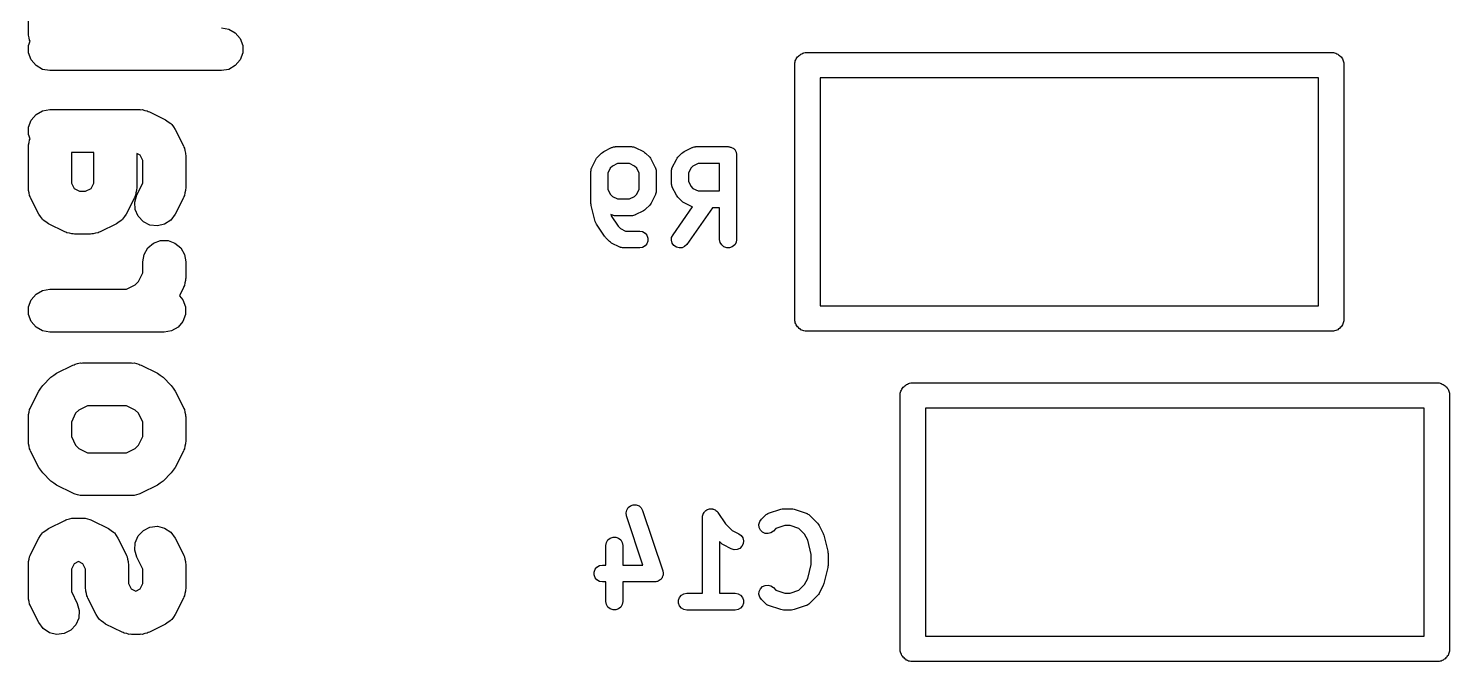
# Model space of a CAD drawing. Extents: x 85.7 to 123.3, y -104.5 to -55.
# Drawn here: x 106.48 to 114.89, y -93.06 to -89.31 of the extents above; entities that cross this region are included whole.
import ezdxf

# ---------------------------------------------------------------- set-up
doc = ezdxf.new("R2010")
doc.units = 0
doc.header["$MEASUREMENT"] = 0
doc.layers.add('BLACK', color=7, linetype='CONTINUOUS')

msp = doc.modelspace()

# ---------------------------------------------------------------- linework, layer by layer
at = {"layer": 'BLACK', "linetype": 'CONTINUOUS'}
for p, q in [((106.485, -89.3403), (106.485, -89.1467)), ((106.486, -89.3475), (106.485, -89.3403)), ((106.485, -89.3548), (106.486, -89.3475)), ((106.49, -89.369), (106.485, -89.3548)), ((106.492, -89.3837), (106.49, -89.369)), ((106.496, -89.3897), (106.492, -89.3837)), ((107.628, -89.31), (107.671, -89.3177)), ((107.671, -89.3177), (107.709, -89.3397)), ((107.709, -89.3397), (107.738, -89.3735)), ((107.738, -89.3735), (107.753, -89.415)), ((106.486, -89.415), (106.496, -89.3897)), ((106.486, -89.4591), (106.486, -89.415)), ((106.502, -89.5005), (106.486, -89.4591)), ((107.753, -89.4591), (107.738, -89.5005)), ((107.753, -89.415), (107.753, -89.4591)), ((111.045, -89.4734), (111.051, -89.4701)), ((111.051, -89.4701), (111.056, -89.4658)), ((111.056, -89.4658), (111.062, -89.4635)), ((111.062, -89.4635), (111.068, -89.4602)), ((111.068, -89.4602), (111.074, -89.459)), ((111.074, -89.459), (111.081, -89.4568)), ((111.081, -89.4568), (111.087, -89.4568)), ((111.087, -89.4568), (111.087, -89.4568)), ((111.087, -89.4568), (114.2, -89.4568)), ((114.2, -89.4568), (114.207, -89.4568)), ((114.2, -89.4568), (114.2, -89.4568)), ((114.207, -89.4568), (114.213, -89.459)), ((114.213, -89.459), (114.22, -89.4602)), ((114.22, -89.4602), (114.226, -89.4635)), ((114.226, -89.4635), (114.232, -89.4658)), ((114.232, -89.4658), (114.237, -89.4701)), ((114.237, -89.4701), (114.243, -89.4734)), ((106.53, -89.5343), (106.502, -89.5005)), ((106.568, -89.5564), (106.53, -89.5343)), ((107.709, -89.5343), (107.671, -89.5564)), ((107.738, -89.5005), (107.709, -89.5343)), ((111.019, -89.5185), (111.021, -89.5123)), ((111.019, -89.5252), (111.019, -89.5185)), ((111.019, -91.0383), (111.019, -89.5252)), ((111.021, -89.5123), (111.022, -89.5057)), ((111.022, -89.5057), (111.026, -89.4999)), ((111.026, -89.4999), (111.028, -89.4937)), ((111.028, -89.4937), (111.032, -89.4886)), ((111.032, -89.4886), (111.036, -89.4828)), ((111.036, -89.4828), (111.041, -89.4785)), ((111.041, -89.4785), (111.045, -89.4734)), ((114.243, -89.4734), (114.247, -89.4785)), ((114.247, -89.4785), (114.252, -89.4828)), ((114.252, -89.4828), (114.256, -89.4886)), ((114.256, -89.4886), (114.26, -89.4937)), ((114.26, -89.4937), (114.262, -89.4999)), ((114.262, -89.4999), (114.265, -89.5057)), ((114.265, -89.5057), (114.267, -89.5123)), ((114.267, -89.5123), (114.269, -89.5185)), ((114.269, -89.5185), (114.269, -89.5252)), ((114.269, -89.5252), (114.269, -89.5252)), ((114.269, -89.5252), (114.269, -91.0383)), ((106.612, -89.564), (106.568, -89.5564)), ((107.628, -89.564), (106.612, -89.564)), ((107.671, -89.5564), (107.628, -89.564)), ((111.169, -89.6068), (111.169, -90.9568)), ((114.119, -89.6068), (111.169, -89.6068)), ((114.119, -90.9568), (114.119, -89.6068)), ((106.53, -89.8235), (106.568, -89.8015)), ((106.568, -89.8015), (106.612, -89.7938)), ((106.612, -89.7938), (107.144, -89.7938)), ((107.144, -89.7938), (107.151, -89.7951)), ((107.151, -89.7951), (107.158, -89.7947)), ((107.158, -89.7947), (107.173, -89.7989)), ((107.173, -89.7989), (107.187, -89.8015)), ((107.187, -89.8015), (107.194, -89.8052)), ((107.194, -89.8052), (107.201, -89.8072)), ((107.201, -89.8072), (107.297, -89.8556)), ((106.486, -89.8988), (106.502, -89.8573)), ((106.502, -89.8573), (106.53, -89.8235)), ((107.297, -89.8556), (107.312, -89.8667)), ((107.312, -89.8667), (107.328, -89.877)), ((107.328, -89.877), (107.33, -89.8798)), ((107.33, -89.8798), (107.333, -89.8819)), ((107.333, -89.8819), (107.343, -89.8974)), ((106.486, -89.9429), (106.486, -89.8988)), ((106.496, -89.9682), (106.486, -89.9429)), ((106.49, -89.9888), (106.492, -89.9742)), ((106.492, -89.9742), (106.496, -89.9682)), ((107.343, -89.8974), (107.354, -89.9124)), ((107.354, -89.9124), (107.402, -90.0092)), ((106.485, -90.0031), (106.49, -89.9888)), ((106.486, -90.0104), (106.485, -90.0031)), ((106.485, -90.0176), (106.486, -90.0104)), ((106.485, -90.2595), (106.485, -90.0176)), ((106.739, -90.0478), (106.739, -90.2295)), ((106.872, -90.0478), (106.739, -90.0478)), ((106.872, -90.2295), (106.872, -90.0478)), ((107.146, -90.0639), (107.126, -90.0538)), ((107.126, -90.0538), (107.126, -90.2595)), ((107.402, -90.0092), (107.405, -90.0162)), ((107.405, -90.0162), (107.408, -90.0225)), ((107.408, -90.0225), (107.411, -90.0372)), ((107.411, -90.0372), (107.415, -90.0515)), ((107.415, -90.0515), (107.415, -90.0588)), ((107.415, -90.0588), (107.416, -90.066)), ((109.852, -90.0761), (109.876, -90.0523)), ((109.876, -90.0523), (109.882, -90.0477)), ((109.882, -90.0477), (109.889, -90.0429)), ((109.889, -90.0429), (109.936, -90.0191)), ((109.936, -90.0191), (109.939, -90.0183)), ((109.939, -90.0183), (109.942, -90.0168)), ((109.942, -90.0168), (109.947, -90.0158)), ((109.947, -90.0158), (109.953, -90.0142)), ((109.953, -90.0142), (109.956, -90.0143)), ((109.956, -90.0143), (109.959, -90.0138)), ((109.959, -90.0138), (110.054, -90.0138)), ((110.054, -90.0138), (110.057, -90.0143)), ((110.057, -90.0143), (110.06, -90.0142)), ((110.06, -90.0142), (110.065, -90.0158)), ((110.065, -90.0158), (110.071, -90.0168)), ((110.071, -90.0168), (110.074, -90.0183)), ((110.074, -90.0183), (110.076, -90.0191)), ((110.076, -90.0191), (110.124, -90.0429)), ((110.124, -90.0429), (110.13, -90.0477)), ((110.13, -90.0477), (110.137, -90.0523)), ((110.137, -90.0523), (110.161, -90.0761)), ((110.328, -90.0761), (110.352, -90.0523)), ((110.352, -90.0523), (110.358, -90.0477)), ((110.358, -90.0477), (110.365, -90.0429)), ((110.365, -90.0429), (110.413, -90.0191)), ((110.413, -90.0191), (110.415, -90.0183)), ((110.415, -90.0183), (110.418, -90.0168)), ((110.418, -90.0168), (110.424, -90.0158)), ((110.424, -90.0158), (110.429, -90.0142)), ((110.429, -90.0142), (110.432, -90.0143)), ((110.432, -90.0143), (110.435, -90.0138)), ((110.435, -90.0138), (110.625, -90.0138)), ((110.625, -90.0138), (110.63, -90.0146)), ((110.63, -90.0146), (110.634, -90.0146)), ((110.634, -90.0146), (110.638, -90.0161)), ((110.638, -90.0161), (110.642, -90.0168)), ((110.642, -90.0168), (110.646, -90.019)), ((110.646, -90.019), (110.65, -90.0205)), ((110.65, -90.0205), (110.654, -90.0233)), ((110.654, -90.0233), (110.658, -90.0255)), ((110.658, -90.0255), (110.66, -90.0289)), ((110.66, -90.0289), (110.664, -90.0317)), ((110.664, -90.0317), (110.666, -90.0355)), ((110.666, -90.0355), (110.669, -90.0388)), ((110.669, -90.0388), (110.67, -90.0429)), ((110.67, -90.0429), (110.672, -90.0467)), ((110.672, -90.0467), (110.673, -90.051)), ((110.673, -90.051), (110.675, -90.0551)), ((110.675, -90.0551), (110.675, -90.0595)), ((110.675, -90.0595), (110.675, -90.0638)), ((107.162, -90.096), (107.146, -90.0639)), ((107.162, -90.2295), (107.162, -90.096)), ((107.416, -90.066), (107.416, -90.2595)), ((109.815, -90.1477), (109.816, -90.142)), ((109.816, -90.142), (109.818, -90.1395)), ((109.818, -90.1395), (109.819, -90.1367)), ((109.819, -90.1367), (109.843, -90.0891)), ((109.843, -90.0891), (109.847, -90.0826)), ((109.847, -90.0826), (109.852, -90.0761)), ((109.928, -90.1411), (109.913, -90.1709)), ((109.941, -90.1287), (109.928, -90.1411)), ((109.971, -90.1138), (109.941, -90.1287)), ((110.042, -90.1138), (109.971, -90.1138)), ((110.072, -90.1287), (110.042, -90.1138)), ((110.084, -90.1411), (110.072, -90.1287)), ((110.099, -90.1709), (110.084, -90.1411)), ((110.161, -90.0761), (110.165, -90.0826)), ((110.165, -90.0826), (110.17, -90.0891)), ((110.17, -90.0891), (110.194, -90.1367)), ((110.194, -90.1367), (110.195, -90.1395)), ((110.195, -90.1395), (110.196, -90.142)), ((110.196, -90.142), (110.197, -90.1477)), ((110.292, -90.1477), (110.293, -90.142)), ((110.293, -90.142), (110.294, -90.1395)), ((110.294, -90.1395), (110.295, -90.1367)), ((110.295, -90.1367), (110.319, -90.0891)), ((110.319, -90.0891), (110.324, -90.0827)), ((110.324, -90.0827), (110.328, -90.0761)), ((110.405, -90.1411), (110.39, -90.1709)), ((110.417, -90.1287), (110.405, -90.1411)), ((110.447, -90.1138), (110.417, -90.1287)), ((110.575, -90.1138), (110.447, -90.1138)), ((110.575, -90.2757), (110.575, -90.1138)), ((110.675, -90.0638), (110.675, -90.5638)), ((109.813, -90.1591), (109.814, -90.1562)), ((109.813, -90.3495), (109.813, -90.1591)), ((109.814, -90.1534), (109.815, -90.1477)), ((109.814, -90.1562), (109.814, -90.1534)), ((109.913, -90.1709), (109.913, -90.2663)), ((110.099, -90.2663), (110.099, -90.1709)), ((110.197, -90.1477), (110.199, -90.1534)), ((110.199, -90.1534), (110.199, -90.1562)), ((110.199, -90.1562), (110.199, -90.1591)), ((110.199, -90.1591), (110.199, -90.2781)), ((110.29, -90.1534), (110.292, -90.1477)), ((110.29, -90.1562), (110.29, -90.1534)), ((110.29, -90.1591), (110.29, -90.1562)), ((110.29, -90.2305), (110.29, -90.1591)), ((110.39, -90.1709), (110.39, -90.2187)), ((110.39, -90.2187), (110.405, -90.2485)), ((106.486, -90.2667), (106.485, -90.2595)), ((106.485, -90.274), (106.486, -90.2667)), ((106.49, -90.2883), (106.485, -90.274)), ((106.492, -90.3029), (106.49, -90.2883)), ((106.496, -90.3093), (106.492, -90.3029)), ((106.498, -90.3163), (106.496, -90.3093)), ((106.739, -90.2295), (106.755, -90.2616)), ((106.755, -90.2616), (106.787, -90.2776)), ((106.787, -90.2776), (106.823, -90.2776)), ((106.823, -90.2776), (106.856, -90.2616)), ((106.856, -90.2616), (106.872, -90.2295)), ((107.114, -90.3093), (107.112, -90.3163)), ((107.114, -90.3417), (107.127, -90.2995)), ((107.118, -90.3029), (107.114, -90.3093)), ((107.121, -90.2883), (107.118, -90.3029)), ((107.125, -90.274), (107.121, -90.2883)), ((107.126, -90.2595), (107.124, -90.2667)), ((107.124, -90.2667), (107.125, -90.274)), ((107.127, -90.2995), (107.162, -90.2295)), ((107.405, -90.3093), (107.402, -90.3163)), ((107.408, -90.3029), (107.405, -90.3093)), ((107.411, -90.2883), (107.408, -90.3029)), ((107.415, -90.274), (107.411, -90.2883)), ((107.416, -90.2595), (107.415, -90.2667)), ((107.415, -90.2667), (107.415, -90.274)), ((109.913, -90.2663), (109.928, -90.2961)), ((109.928, -90.2961), (109.941, -90.3085)), ((109.941, -90.3085), (109.971, -90.3234)), ((110.042, -90.3234), (110.072, -90.3085)), ((110.072, -90.3085), (110.084, -90.2961)), ((110.084, -90.2961), (110.099, -90.2663)), ((110.194, -90.3005), (110.17, -90.3481)), ((110.195, -90.2977), (110.194, -90.3005)), ((110.196, -90.2952), (110.195, -90.2977)), ((110.197, -90.2894), (110.196, -90.2952)), ((110.199, -90.2838), (110.197, -90.2894)), ((110.199, -90.2781), (110.199, -90.281)), ((110.199, -90.281), (110.199, -90.2838)), ((110.29, -90.2333), (110.29, -90.2305)), ((110.29, -90.2362), (110.29, -90.2333)), ((110.292, -90.2418), (110.29, -90.2362)), ((110.293, -90.2476), (110.292, -90.2418)), ((110.294, -90.2501), (110.293, -90.2476)), ((110.295, -90.2529), (110.294, -90.2501)), ((110.319, -90.3005), (110.295, -90.2529)), ((110.324, -90.3069), (110.319, -90.3005)), ((110.328, -90.3135), (110.324, -90.3069)), ((110.405, -90.2485), (110.417, -90.2608)), ((110.417, -90.2608), (110.447, -90.2757)), ((110.447, -90.2757), (110.575, -90.2757)), ((106.546, -90.4131), (106.498, -90.3163)), ((107.112, -90.3163), (107.064, -90.4131)), ((107.117, -90.3858), (107.114, -90.3417)), ((107.135, -90.4262), (107.117, -90.3858)), ((107.402, -90.3163), (107.354, -90.4131)), ((109.815, -90.3556), (109.813, -90.3495)), ((109.815, -90.3617), (109.815, -90.3556)), ((109.839, -90.4569), (109.815, -90.3617)), ((109.971, -90.3234), (110.042, -90.3234)), ((110.124, -90.3943), (110.076, -90.4181)), ((110.13, -90.3895), (110.124, -90.3943)), ((110.137, -90.3849), (110.13, -90.3895)), ((110.161, -90.3611), (110.137, -90.3849)), ((110.165, -90.3545), (110.161, -90.3611)), ((110.17, -90.3481), (110.165, -90.3545)), ((110.299, -90.5352), (110.414, -90.3708)), ((110.352, -90.3373), (110.328, -90.3135)), ((110.358, -90.3419), (110.352, -90.3373)), ((110.365, -90.3466), (110.358, -90.3419)), ((110.413, -90.3705), (110.365, -90.3466)), ((110.532, -90.3757), (110.381, -90.5925)), ((110.414, -90.3708), (110.413, -90.3705)), ((110.575, -90.3757), (110.532, -90.3757)), ((110.575, -90.5638), (110.575, -90.3757)), ((106.557, -90.428), (106.546, -90.4131)), ((106.568, -90.4436), (106.557, -90.428)), ((106.571, -90.4457), (106.568, -90.4436)), ((106.573, -90.4485), (106.571, -90.4457)), ((106.588, -90.4588), (106.573, -90.4485)), ((106.603, -90.4699), (106.588, -90.4588)), ((106.7, -90.5182), (106.603, -90.4699)), ((107.007, -90.4699), (106.91, -90.5182)), ((107.022, -90.4588), (107.007, -90.4699)), ((107.038, -90.4485), (107.022, -90.4588)), ((107.04, -90.4457), (107.038, -90.4485)), ((107.042, -90.4436), (107.04, -90.4457)), ((107.053, -90.428), (107.042, -90.4436)), ((107.064, -90.4131), (107.053, -90.428)), ((107.165, -90.4583), (107.135, -90.4262)), ((107.204, -90.478), (107.165, -90.4583)), ((107.248, -90.483), (107.204, -90.478)), ((107.291, -90.4728), (107.248, -90.483)), ((107.328, -90.4485), (107.291, -90.4728)), ((107.354, -90.4131), (107.328, -90.4485)), ((109.842, -90.4646), (109.839, -90.4569)), ((109.846, -90.4725), (109.842, -90.4646)), ((109.893, -90.5439), (109.846, -90.4725)), ((109.936, -90.4181), (109.932, -90.4157)), ((109.932, -90.4157), (109.934, -90.4243)), ((109.934, -90.4243), (109.974, -90.4844)), ((109.939, -90.4189), (109.936, -90.4181)), ((109.942, -90.4203), (109.939, -90.4189)), ((109.947, -90.4214), (109.942, -90.4203)), ((109.953, -90.423), (109.947, -90.4214)), ((109.956, -90.4229), (109.953, -90.423)), ((109.959, -90.4234), (109.956, -90.4229)), ((110.054, -90.4234), (109.959, -90.4234)), ((110.057, -90.4229), (110.054, -90.4234)), ((110.06, -90.423), (110.057, -90.4229)), ((110.065, -90.4214), (110.06, -90.423)), ((110.071, -90.4203), (110.065, -90.4214)), ((110.074, -90.4189), (110.071, -90.4203)), ((110.076, -90.4181), (110.074, -90.4189)), ((106.707, -90.5203), (106.7, -90.5182)), ((106.713, -90.524), (106.707, -90.5203)), ((106.728, -90.5266), (106.713, -90.524)), ((106.742, -90.5308), (106.728, -90.5266)), ((106.749, -90.5304), (106.742, -90.5308)), ((106.757, -90.5316), (106.749, -90.5304)), ((106.853, -90.5316), (106.757, -90.5316)), ((106.861, -90.5304), (106.853, -90.5316)), ((106.868, -90.5308), (106.861, -90.5304)), ((106.882, -90.5266), (106.868, -90.5308)), ((106.897, -90.524), (106.882, -90.5266)), ((106.903, -90.5203), (106.897, -90.524)), ((106.91, -90.5182), (106.903, -90.5203)), ((109.897, -90.5475), (109.893, -90.5439)), ((109.9, -90.5516), (109.897, -90.5475)), ((109.923, -90.5754), (109.9, -90.5516)), ((109.974, -90.4844), (109.988, -90.4989)), ((109.988, -90.4989), (110.018, -90.5138)), ((110.018, -90.5138), (110.102, -90.5138)), ((110.102, -90.5138), (110.119, -90.5168)), ((110.119, -90.5168), (110.134, -90.5255)), ((110.134, -90.5255), (110.145, -90.5388)), ((110.145, -90.5388), (110.151, -90.5551)), ((110.151, -90.5551), (110.151, -90.5725)), ((110.29, -90.5682), (110.291, -90.5509)), ((110.291, -90.5509), (110.299, -90.5352)), ((110.578, -90.5809), (110.575, -90.5638)), ((110.675, -90.5638), (110.672, -90.5809)), ((107.17, -90.6515), (107.192, -90.6133)), ((107.192, -90.6133), (107.225, -90.5849)), ((107.225, -90.5849), (107.267, -90.5699)), ((107.267, -90.5699), (107.311, -90.5699)), ((107.311, -90.5699), (107.352, -90.5849)), ((107.352, -90.5849), (107.386, -90.6133)), ((107.386, -90.6133), (107.408, -90.6515)), ((109.93, -90.58), (109.923, -90.5754)), ((109.936, -90.5847), (109.93, -90.58)), ((109.984, -90.6086), (109.936, -90.5847)), ((109.987, -90.6094), (109.984, -90.6086)), ((109.989, -90.6108), (109.987, -90.6094)), ((109.995, -90.6118), (109.989, -90.6108)), ((110.001, -90.6135), (109.995, -90.6118)), ((110.003, -90.6133), (110.001, -90.6135)), ((110.006, -90.6138), (110.003, -90.6133)), ((110.102, -90.6138), (110.006, -90.6138)), ((110.119, -90.6108), (110.102, -90.6138)), ((110.134, -90.6021), (110.119, -90.6108)), ((110.145, -90.5888), (110.134, -90.6021)), ((110.151, -90.5725), (110.145, -90.5888)), ((110.294, -90.585), (110.29, -90.5682)), ((110.304, -90.5992), (110.294, -90.585)), ((110.319, -90.6091), (110.304, -90.5992)), ((110.335, -90.6136), (110.319, -90.6091)), ((110.353, -90.6121), (110.335, -90.6136)), ((110.368, -90.6048), (110.353, -90.6121)), ((110.381, -90.5925), (110.368, -90.6048)), ((110.587, -90.596), (110.578, -90.5809)), ((110.6, -90.6071), (110.587, -90.596)), ((110.617, -90.6131), (110.6, -90.6071)), ((110.634, -90.6131), (110.617, -90.6131)), ((110.65, -90.6071), (110.634, -90.6131)), ((110.664, -90.596), (110.65, -90.6071)), ((110.672, -90.5809), (110.664, -90.596)), ((107.162, -90.6949), (107.17, -90.6515)), ((107.162, -90.7617), (107.162, -90.6949)), ((107.408, -90.6515), (107.416, -90.6949)), ((107.416, -90.6949), (107.416, -90.7917)), ((107.117, -90.8325), (107.136, -90.8132)), ((107.136, -90.8132), (107.162, -90.7617)), ((107.415, -90.8062), (107.411, -90.8205)), ((107.416, -90.7917), (107.415, -90.7989)), ((107.415, -90.7989), (107.415, -90.8062)), ((106.502, -90.9217), (106.53, -90.8879)), ((106.53, -90.8879), (106.568, -90.8659)), ((106.568, -90.8659), (106.612, -90.8582)), ((106.612, -90.8582), (107.065, -90.8582)), ((107.065, -90.8582), (107.117, -90.8325)), ((107.402, -90.8485), (107.378, -90.8971)), ((107.378, -90.8971), (107.399, -90.9217)), ((107.405, -90.8415), (107.402, -90.8485)), ((107.408, -90.8351), (107.405, -90.8415)), ((107.411, -90.8205), (107.408, -90.8351)), ((106.486, -90.9632), (106.502, -90.9217)), ((106.486, -91.0073), (106.486, -90.9632)), ((107.399, -90.9217), (107.414, -90.9632)), ((107.414, -90.9632), (107.414, -91.0073)), ((111.169, -90.9568), (114.119, -90.9568)), ((106.502, -91.0487), (106.486, -91.0073)), ((106.53, -91.0825), (106.502, -91.0487)), ((107.399, -91.0487), (107.371, -91.0825)), ((107.414, -91.0073), (107.399, -91.0487)), ((111.019, -91.045), (111.019, -91.0383)), ((111.019, -91.0383), (111.019, -91.0383)), ((111.021, -91.0512), (111.019, -91.045)), ((111.022, -91.0578), (111.021, -91.0512)), ((111.026, -91.0636), (111.022, -91.0578)), ((111.028, -91.0698), (111.026, -91.0636)), ((114.262, -91.0636), (114.26, -91.0698)), ((114.265, -91.0578), (114.262, -91.0636)), ((114.267, -91.0512), (114.265, -91.0578)), ((114.269, -91.045), (114.267, -91.0512)), ((114.269, -91.0383), (114.269, -91.0383)), ((114.269, -91.0383), (114.269, -91.045)), ((106.568, -91.1046), (106.53, -91.0825)), ((106.612, -91.1122), (106.568, -91.1046)), ((107.289, -91.1122), (106.612, -91.1122)), ((107.332, -91.1046), (107.289, -91.1122)), ((107.371, -91.0825), (107.332, -91.1046)), ((111.032, -91.0749), (111.028, -91.0698)), ((111.036, -91.0807), (111.032, -91.0749)), ((111.041, -91.085), (111.036, -91.0807)), ((111.045, -91.0901), (111.041, -91.085)), ((111.051, -91.0934), (111.045, -91.0901)), ((111.056, -91.0977), (111.051, -91.0934)), ((111.062, -91.1), (111.056, -91.0977)), ((111.068, -91.1033), (111.062, -91.1)), ((111.074, -91.1045), (111.068, -91.1033)), ((111.081, -91.1068), (111.074, -91.1045)), ((111.087, -91.1068), (111.081, -91.1068)), ((114.2, -91.1068), (111.087, -91.1068)), ((111.087, -91.1068), (111.087, -91.1068)), ((114.207, -91.1068), (114.2, -91.1068)), ((114.2, -91.1068), (114.2, -91.1068)), ((114.213, -91.1045), (114.207, -91.1068)), ((114.22, -91.1033), (114.213, -91.1045)), ((114.226, -91.1), (114.22, -91.1033)), ((114.232, -91.0977), (114.226, -91.1)), ((114.237, -91.0934), (114.232, -91.0977)), ((114.243, -91.0901), (114.237, -91.0934)), ((114.247, -91.085), (114.243, -91.0901)), ((114.252, -91.0807), (114.247, -91.085)), ((114.256, -91.0749), (114.252, -91.0807)), ((114.26, -91.0698), (114.256, -91.0749)), ((106.652, -91.3554), (106.748, -91.3071)), ((106.748, -91.3071), (106.755, -91.305)), ((106.755, -91.305), (106.762, -91.3013)), ((106.762, -91.3013), (106.776, -91.2987)), ((106.776, -91.2987), (106.791, -91.2945)), ((106.791, -91.2945), (106.798, -91.2949)), ((106.798, -91.2949), (106.805, -91.2936)), ((106.805, -91.2936), (107.095, -91.2936)), ((107.095, -91.2936), (107.103, -91.2949)), ((107.103, -91.2949), (107.11, -91.2945)), ((107.11, -91.2945), (107.124, -91.2987)), ((107.124, -91.2987), (107.139, -91.3013)), ((107.139, -91.3013), (107.145, -91.305)), ((107.145, -91.305), (107.152, -91.3071)), ((107.152, -91.3071), (107.249, -91.3554)), ((106.57, -91.4276), (106.618, -91.3792)), ((106.618, -91.3792), (106.635, -91.3675)), ((106.635, -91.3675), (106.652, -91.3554)), ((107.249, -91.3554), (107.265, -91.3675)), ((107.265, -91.3675), (107.282, -91.3792)), ((107.282, -91.3792), (107.33, -91.4276)), ((106.498, -91.5574), (106.546, -91.4606)), ((106.546, -91.4606), (106.558, -91.4443)), ((106.558, -91.4443), (106.57, -91.4276)), ((107.33, -91.4276), (107.342, -91.4443)), ((107.342, -91.4443), (107.354, -91.4606)), ((107.354, -91.4606), (107.402, -91.5574)), ((111.644, -91.4743), (111.646, -91.4681)), ((111.644, -91.481), (111.644, -91.4743)), ((111.644, -92.9941), (111.644, -91.481)), ((111.646, -91.4681), (111.647, -91.4615)), ((111.647, -91.4615), (111.651, -91.4557)), ((111.651, -91.4557), (111.653, -91.4495)), ((111.653, -91.4495), (111.657, -91.4444)), ((111.657, -91.4444), (111.66, -91.4386)), ((111.66, -91.4386), (111.666, -91.4343)), ((111.666, -91.4343), (111.67, -91.4292)), ((111.67, -91.4292), (111.676, -91.4259)), ((111.676, -91.4259), (111.681, -91.4216)), ((111.681, -91.4216), (111.687, -91.4193)), ((111.687, -91.4193), (111.693, -91.416)), ((111.693, -91.416), (111.699, -91.4148)), ((111.699, -91.4148), (111.706, -91.4126)), ((111.706, -91.4126), (111.712, -91.4126)), ((111.712, -91.4126), (114.825, -91.4126)), ((114.825, -91.4126), (114.825, -91.4126)), ((114.825, -91.4126), (114.832, -91.4126)), ((114.832, -91.4126), (114.838, -91.4148)), ((114.838, -91.4148), (114.845, -91.416)), ((114.845, -91.416), (114.851, -91.4193)), ((114.851, -91.4193), (114.857, -91.4216)), ((114.857, -91.4216), (114.862, -91.4259)), ((114.862, -91.4259), (114.868, -91.4292)), ((114.868, -91.4292), (114.872, -91.4343)), ((114.872, -91.4343), (114.877, -91.4386)), ((114.877, -91.4386), (114.88, -91.4444)), ((114.88, -91.4444), (114.885, -91.4495)), ((114.885, -91.4495), (114.887, -91.4557)), ((114.887, -91.4557), (114.89, -91.4615)), ((114.89, -91.4615), (114.891, -91.4681)), ((114.891, -91.4681), (114.894, -91.4743)), ((114.894, -91.4743), (114.894, -91.481)), ((114.894, -91.481), (114.894, -91.481)), ((114.894, -91.481), (114.894, -92.9941)), ((106.49, -91.5854), (106.492, -91.5707)), ((106.492, -91.5707), (106.496, -91.5644)), ((106.496, -91.5644), (106.498, -91.5574)), ((106.784, -91.5734), (106.764, -91.5926)), ((106.835, -91.5476), (106.784, -91.5734)), ((107.065, -91.5476), (106.835, -91.5476)), ((107.117, -91.5734), (107.065, -91.5476)), ((107.136, -91.5926), (107.117, -91.5734)), ((107.402, -91.5574), (107.405, -91.5644)), ((107.405, -91.5644), (107.408, -91.5707)), ((107.408, -91.5707), (107.411, -91.5854)), ((111.794, -91.5626), (111.794, -92.9126)), ((114.744, -91.5626), (111.794, -91.5626)), ((114.744, -92.9126), (114.744, -91.5626)), ((106.485, -91.5997), (106.49, -91.5854)), ((106.486, -91.607), (106.485, -91.5997)), ((106.485, -91.6142), (106.486, -91.607)), ((106.485, -91.7593), (106.485, -91.6142)), ((106.764, -91.5926), (106.739, -91.6442)), ((106.739, -91.6442), (106.739, -91.7293)), ((107.162, -91.6442), (107.136, -91.5926)), ((107.162, -91.7293), (107.162, -91.6442)), ((107.411, -91.5854), (107.415, -91.5997)), ((107.415, -91.5997), (107.415, -91.607)), ((107.415, -91.607), (107.416, -91.6142)), ((107.416, -91.6142), (107.416, -91.7593)), ((106.739, -91.7293), (106.764, -91.7808)), ((107.136, -91.7808), (107.162, -91.7293)), ((106.486, -91.7665), (106.485, -91.7593)), ((106.485, -91.7738), (106.486, -91.7665)), ((106.49, -91.7881), (106.485, -91.7738)), ((106.492, -91.8028), (106.49, -91.7881)), ((106.496, -91.8091), (106.492, -91.8028)), ((106.498, -91.8161), (106.496, -91.8091)), ((106.546, -91.9129), (106.498, -91.8161)), ((106.764, -91.7808), (106.784, -91.8001)), ((106.784, -91.8001), (106.835, -91.8258)), ((106.835, -91.8258), (107.065, -91.8258)), ((107.065, -91.8258), (107.117, -91.8001)), ((107.117, -91.8001), (107.136, -91.7808)), ((107.402, -91.8161), (107.354, -91.9129)), ((107.405, -91.8091), (107.402, -91.8161)), ((107.408, -91.8028), (107.405, -91.8091)), ((107.411, -91.7881), (107.408, -91.8028)), ((107.415, -91.7738), (107.411, -91.7881)), ((107.416, -91.7593), (107.415, -91.7665)), ((107.415, -91.7665), (107.415, -91.7738)), ((106.558, -91.9292), (106.546, -91.9129)), ((106.57, -91.9459), (106.558, -91.9292)), ((106.618, -91.9943), (106.57, -91.9459)), ((106.635, -92.0059), (106.618, -91.9943)), ((107.282, -91.9943), (107.265, -92.0059)), ((107.33, -91.9459), (107.282, -91.9943)), ((107.342, -91.9292), (107.33, -91.9459)), ((107.354, -91.9129), (107.342, -91.9292)), ((106.652, -92.018), (106.635, -92.0059)), ((106.748, -92.0664), (106.652, -92.018)), ((106.755, -92.0685), (106.748, -92.0664)), ((106.762, -92.0722), (106.755, -92.0685)), ((106.776, -92.0748), (106.762, -92.0722)), ((106.791, -92.079), (106.776, -92.0748)), ((107.124, -92.0748), (107.11, -92.079)), ((107.139, -92.0722), (107.124, -92.0748)), ((107.145, -92.0685), (107.139, -92.0722)), ((107.152, -92.0664), (107.145, -92.0685)), ((107.249, -92.018), (107.152, -92.0664)), ((107.265, -92.0059), (107.249, -92.018)), ((106.798, -92.0786), (106.791, -92.079)), ((106.805, -92.0798), (106.798, -92.0786)), ((107.095, -92.0798), (106.805, -92.0798)), ((107.103, -92.0786), (107.095, -92.0798)), ((107.11, -92.079), (107.103, -92.0786)), ((110.025, -92.1654), (110.034, -92.1506)), ((110.034, -92.1506), (110.048, -92.1398)), ((110.048, -92.1398), (110.064, -92.1343)), ((110.064, -92.1343), (110.081, -92.1348)), ((110.081, -92.1348), (110.098, -92.1412)), ((110.098, -92.1412), (110.111, -92.1527)), ((110.111, -92.1527), (110.119, -92.168)), ((110.501, -92.1633), (110.504, -92.1618)), ((110.504, -92.1618), (110.51, -92.1604)), ((110.51, -92.1604), (110.515, -92.1583)), ((110.515, -92.1583), (110.518, -92.1583)), ((110.518, -92.1583), (110.521, -92.1577)), ((110.521, -92.1577), (110.527, -92.1583)), ((110.527, -92.1583), (110.532, -92.1583)), ((110.532, -92.1583), (110.535, -92.1593)), ((110.535, -92.1593), (110.538, -92.1596)), ((110.538, -92.1596), (110.543, -92.1622)), ((110.543, -92.1622), (110.549, -92.1643)), ((110.865, -92.184), (110.937, -92.1602)), ((110.937, -92.1602), (110.945, -92.159)), ((110.945, -92.159), (110.952, -92.1576)), ((110.952, -92.1576), (111, -92.1576)), ((111, -92.1576), (111.008, -92.159)), ((111.008, -92.159), (111.016, -92.1602)), ((111.016, -92.1602), (111.087, -92.184)), ((106.603, -92.2747), (106.7, -92.2263)), ((106.7, -92.2263), (106.707, -92.2242)), ((106.707, -92.2242), (106.713, -92.2205)), ((106.713, -92.2205), (106.728, -92.218)), ((106.728, -92.218), (106.742, -92.2137)), ((106.742, -92.2137), (106.749, -92.2142)), ((106.749, -92.2142), (106.757, -92.2129)), ((106.757, -92.2129), (106.805, -92.2129)), ((106.805, -92.2129), (106.812, -92.2142)), ((106.812, -92.2142), (106.82, -92.2137)), ((106.82, -92.2137), (106.834, -92.218)), ((106.834, -92.218), (106.849, -92.2205)), ((106.849, -92.2205), (106.855, -92.2242)), ((106.855, -92.2242), (106.862, -92.2263)), ((106.862, -92.2263), (106.959, -92.2747)), ((110.021, -92.1824), (110.025, -92.1654)), ((110.024, -92.1996), (110.021, -92.1824)), ((110.121, -92.4909), (110.024, -92.1996)), ((110.119, -92.168), (110.238, -92.5251)), ((110.474, -92.2021), (110.476, -92.1964)), ((110.474, -92.2049), (110.474, -92.2021)), ((110.474, -92.2076), (110.474, -92.2049)), ((110.474, -92.6576), (110.474, -92.2076)), ((110.476, -92.1964), (110.477, -92.1905)), ((110.477, -92.1905), (110.478, -92.1881)), ((110.478, -92.1881), (110.479, -92.1854)), ((110.479, -92.1854), (110.483, -92.1806)), ((110.483, -92.1806), (110.486, -92.1755)), ((110.486, -92.1755), (110.488, -92.1737)), ((110.488, -92.1737), (110.489, -92.1714)), ((110.489, -92.1714), (110.494, -92.1681)), ((110.494, -92.1681), (110.499, -92.1643)), ((110.499, -92.1643), (110.501, -92.1633)), ((110.549, -92.1643), (110.551, -92.1661)), ((110.551, -92.1661), (110.553, -92.1673)), ((110.553, -92.1673), (110.558, -92.1716)), ((110.558, -92.1716), (110.562, -92.1755)), ((110.562, -92.1755), (110.564, -92.1778)), ((110.564, -92.1778), (110.565, -92.1799)), ((110.565, -92.1799), (110.61, -92.2472)), ((110.807, -92.2508), (110.812, -92.2341)), ((110.812, -92.2341), (110.822, -92.2199)), ((110.822, -92.2199), (110.846, -92.196)), ((110.846, -92.196), (110.848, -92.1944)), ((110.848, -92.1944), (110.85, -92.1922)), ((110.85, -92.1922), (110.855, -92.1894)), ((110.855, -92.1894), (110.86, -92.1861)), ((110.86, -92.1861), (110.863, -92.1853)), ((110.863, -92.1853), (110.865, -92.184)), ((111.087, -92.184), (111.09, -92.1853)), ((111.09, -92.1853), (111.093, -92.1861)), ((111.093, -92.1861), (111.097, -92.1894)), ((111.097, -92.1894), (111.103, -92.1922)), ((111.103, -92.1922), (111.104, -92.1944)), ((111.104, -92.1944), (111.107, -92.196)), ((111.107, -92.196), (111.154, -92.2437)), ((111.154, -92.2437), (111.159, -92.2502)), ((106.546, -92.3315), (106.557, -92.3165)), ((106.557, -92.3165), (106.568, -92.301)), ((106.568, -92.301), (106.571, -92.2989)), ((106.571, -92.2989), (106.573, -92.296)), ((106.573, -92.296), (106.588, -92.2858)), ((106.588, -92.2858), (106.603, -92.2747)), ((106.959, -92.2747), (106.974, -92.2858)), ((106.974, -92.2858), (106.989, -92.296)), ((106.989, -92.296), (106.991, -92.2989)), ((106.991, -92.2989), (106.994, -92.301)), ((106.994, -92.301), (107.004, -92.3165)), ((107.004, -92.3165), (107.015, -92.3315)), ((107.117, -92.3588), (107.135, -92.3183)), ((107.135, -92.3183), (107.165, -92.2863)), ((107.165, -92.2863), (107.204, -92.2665)), ((107.204, -92.2665), (107.248, -92.2615)), ((107.248, -92.2615), (107.291, -92.2717)), ((107.291, -92.2717), (107.328, -92.296)), ((107.328, -92.296), (107.354, -92.3315)), ((109.927, -92.331), (109.944, -92.325)), ((109.944, -92.325), (109.961, -92.325)), ((109.961, -92.325), (109.977, -92.331)), ((110.61, -92.2472), (110.649, -92.2855)), ((110.649, -92.2855), (110.689, -92.3057)), ((110.689, -92.3057), (110.703, -92.3161)), ((110.703, -92.3161), (110.713, -92.3306)), ((110.713, -92.3306), (110.717, -92.3475)), ((110.809, -92.2681), (110.807, -92.2508)), ((110.816, -92.2839), (110.809, -92.2681)), ((110.828, -92.2962), (110.816, -92.2839)), ((110.844, -92.3035), (110.828, -92.2962)), ((110.862, -92.305), (110.844, -92.3035)), ((110.878, -92.3005), (110.862, -92.305)), ((110.893, -92.2906), (110.878, -92.3005)), ((110.908, -92.2751), (110.893, -92.2906)), ((110.96, -92.2576), (110.908, -92.2751)), ((110.992, -92.2576), (110.96, -92.2576)), ((111.044, -92.2751), (110.992, -92.2576)), ((111.078, -92.3086), (111.044, -92.2751)), ((111.096, -92.3441), (111.078, -92.3086)), ((111.159, -92.2502), (111.164, -92.2567)), ((111.164, -92.2567), (111.188, -92.3043)), ((111.188, -92.3043), (111.189, -92.3095)), ((111.189, -92.3095), (111.191, -92.3145)), ((111.191, -92.3145), (111.215, -92.4097)), ((106.498, -92.4282), (106.546, -92.3315)), ((107.015, -92.3315), (107.064, -92.4282)), ((107.114, -92.4028), (107.117, -92.3588)), ((107.127, -92.4451), (107.114, -92.4028)), ((107.354, -92.3315), (107.402, -92.4282)), ((109.902, -92.3743), (109.905, -92.3572)), ((109.902, -92.4909), (109.902, -92.3743)), ((109.905, -92.3572), (109.914, -92.3421)), ((109.914, -92.3421), (109.927, -92.331)), ((109.977, -92.331), (109.991, -92.3421)), ((109.991, -92.3421), (109.999, -92.3572)), ((109.999, -92.3572), (110.002, -92.3743)), ((110.002, -92.3743), (110.002, -92.4909)), ((110.584, -92.362), (110.574, -92.3521)), ((110.574, -92.3521), (110.574, -92.6576)), ((110.59, -92.3666), (110.584, -92.362)), ((110.597, -92.3714), (110.59, -92.3666)), ((110.644, -92.3952), (110.597, -92.3714)), ((110.661, -92.4001), (110.644, -92.3952)), ((110.678, -92.3991), (110.661, -92.4001)), ((110.694, -92.3922), (110.678, -92.3991)), ((110.707, -92.3802), (110.694, -92.3922)), ((110.715, -92.3647), (110.707, -92.3802)), ((110.717, -92.3475), (110.715, -92.3647)), ((111.117, -92.428), (111.096, -92.3441)), ((111.215, -92.4097), (111.216, -92.4159)), ((106.485, -92.4705), (106.49, -92.4562)), ((106.486, -92.4778), (106.485, -92.4705)), ((106.485, -92.485), (106.486, -92.4778)), ((106.485, -92.6786), (106.485, -92.485)), ((106.49, -92.4562), (106.492, -92.4416)), ((106.492, -92.4416), (106.496, -92.4352)), ((106.496, -92.4352), (106.498, -92.4282)), ((106.755, -92.4829), (106.739, -92.515)), ((106.781, -92.4698), (106.755, -92.4829)), ((106.807, -92.4829), (106.781, -92.4698)), ((106.823, -92.515), (106.807, -92.4829)), ((107.064, -92.4282), (107.066, -92.4352)), ((107.066, -92.4352), (107.07, -92.4416)), ((107.07, -92.4416), (107.072, -92.4562)), ((107.072, -92.4562), (107.076, -92.4705)), ((107.076, -92.4705), (107.076, -92.4778)), ((107.076, -92.4778), (107.077, -92.485)), ((107.077, -92.485), (107.077, -92.6002)), ((107.162, -92.515), (107.127, -92.4451)), ((107.402, -92.4282), (107.405, -92.4352)), ((107.405, -92.4352), (107.408, -92.4416)), ((107.408, -92.4416), (107.411, -92.4562)), ((107.411, -92.4562), (107.415, -92.4705)), ((107.415, -92.4705), (107.415, -92.4778)), ((107.415, -92.4778), (107.416, -92.485)), ((107.416, -92.485), (107.416, -92.6302)), ((109.849, -92.5026), (109.864, -92.4939)), ((109.864, -92.4939), (109.881, -92.4909)), ((109.881, -92.4909), (109.902, -92.4909)), ((110.002, -92.4909), (110.121, -92.4909)), ((111.096, -92.5711), (111.117, -92.4871)), ((111.117, -92.4871), (111.117, -92.428)), ((111.216, -92.4159), (111.217, -92.4219)), ((111.217, -92.4933), (111.216, -92.4993)), ((111.217, -92.4219), (111.217, -92.4933)), ((106.739, -92.515), (106.739, -92.6486)), ((106.823, -92.6302), (106.823, -92.515)), ((107.162, -92.6002), (107.162, -92.515)), ((109.832, -92.5322), (109.838, -92.5159)), ((109.832, -92.5496), (109.832, -92.5322)), ((109.838, -92.5659), (109.832, -92.5496)), ((109.838, -92.5159), (109.849, -92.5026)), ((109.849, -92.5792), (109.838, -92.5659)), ((109.864, -92.5879), (109.849, -92.5792)), ((110.218, -92.5817), (110.214, -92.5849)), ((110.223, -92.5792), (110.218, -92.5817)), ((110.225, -92.5764), (110.223, -92.5792)), ((110.228, -92.5741), (110.225, -92.5764)), ((110.231, -92.5698), (110.228, -92.5741)), ((110.234, -92.5659), (110.231, -92.5698)), ((110.235, -92.5625), (110.234, -92.5659)), ((110.237, -92.5593), (110.235, -92.5625)), ((110.238, -92.5543), (110.237, -92.5593)), ((110.238, -92.5251), (110.238, -92.5288)), ((110.238, -92.5288), (110.24, -92.5322)), ((110.24, -92.5496), (110.238, -92.5543)), ((110.24, -92.5322), (110.24, -92.5373)), ((110.24, -92.5373), (110.24, -92.5423)), ((110.24, -92.5423), (110.24, -92.5459)), ((110.24, -92.5459), (110.24, -92.5496)), ((111.078, -92.6065), (111.096, -92.5711)), ((111.215, -92.5054), (111.191, -92.6007)), ((111.216, -92.4993), (111.215, -92.5054)), ((106.739, -92.6486), (106.774, -92.7185)), ((106.824, -92.6374), (106.823, -92.6302)), ((106.824, -92.6447), (106.824, -92.6374)), ((106.828, -92.659), (106.824, -92.6447)), ((106.831, -92.6736), (106.828, -92.659)), ((107.077, -92.6002), (107.093, -92.6323)), ((107.093, -92.6323), (107.12, -92.6454)), ((107.12, -92.6454), (107.146, -92.6323)), ((107.146, -92.6323), (107.162, -92.6002)), ((107.411, -92.659), (107.408, -92.6736)), ((107.415, -92.6447), (107.411, -92.659)), ((107.416, -92.6302), (107.415, -92.6374)), ((107.415, -92.6374), (107.415, -92.6447)), ((109.881, -92.5909), (109.864, -92.5879)), ((109.902, -92.5909), (109.881, -92.5909)), ((109.902, -92.7076), (109.902, -92.5909)), ((110.19, -92.5909), (110.002, -92.5909)), ((110.002, -92.5909), (110.002, -92.7076)), ((110.194, -92.5903), (110.19, -92.5909)), ((110.198, -92.5904), (110.194, -92.5903)), ((110.203, -92.5888), (110.198, -92.5904)), ((110.208, -92.5879), (110.203, -92.5888)), ((110.211, -92.5861), (110.208, -92.5879)), ((110.214, -92.5849), (110.211, -92.5861)), ((110.349, -92.6693), (110.364, -92.6606)), ((110.364, -92.6606), (110.381, -92.6576)), ((110.381, -92.6576), (110.474, -92.6576)), ((110.574, -92.6576), (110.667, -92.6576)), ((110.667, -92.6576), (110.684, -92.6606)), ((110.684, -92.6606), (110.699, -92.6693)), ((110.807, -92.6643), (110.809, -92.647)), ((110.812, -92.6811), (110.807, -92.6643)), ((110.809, -92.647), (110.816, -92.6313)), ((110.816, -92.6313), (110.828, -92.619)), ((110.828, -92.619), (110.844, -92.6117)), ((110.844, -92.6117), (110.862, -92.6102)), ((110.862, -92.6102), (110.878, -92.6147)), ((110.878, -92.6147), (110.893, -92.6246)), ((110.893, -92.6246), (110.908, -92.6401)), ((110.908, -92.6401), (110.96, -92.6576)), ((110.96, -92.6576), (110.992, -92.6576)), ((110.992, -92.6576), (111.044, -92.6401)), ((111.044, -92.6401), (111.078, -92.6065)), ((111.159, -92.665), (111.154, -92.6715)), ((111.164, -92.6585), (111.159, -92.665)), ((111.188, -92.6109), (111.164, -92.6585)), ((111.189, -92.6057), (111.188, -92.6109)), ((111.191, -92.6007), (111.189, -92.6057)), ((106.486, -92.6858), (106.485, -92.6786)), ((106.485, -92.6931), (106.486, -92.6858)), ((106.49, -92.7073), (106.485, -92.6931)), ((106.492, -92.722), (106.49, -92.7073)), ((106.496, -92.7283), (106.492, -92.722)), ((106.498, -92.7353), (106.496, -92.7283)), ((106.546, -92.8321), (106.498, -92.7353)), ((106.774, -92.7185), (106.786, -92.7608)), ((106.835, -92.68), (106.831, -92.6736)), ((106.837, -92.687), (106.835, -92.68)), ((106.885, -92.7837), (106.837, -92.687)), ((107.402, -92.687), (107.354, -92.7837)), ((107.405, -92.68), (107.402, -92.687)), ((107.408, -92.6736), (107.405, -92.68)), ((109.905, -92.7247), (109.902, -92.7076)), ((109.914, -92.7397), (109.905, -92.7247)), ((109.927, -92.7509), (109.914, -92.7397)), ((109.944, -92.7568), (109.927, -92.7509)), ((109.977, -92.7509), (109.961, -92.7568)), ((109.991, -92.7397), (109.977, -92.7509)), ((109.999, -92.7247), (109.991, -92.7397)), ((110.002, -92.7076), (109.999, -92.7247)), ((110.332, -92.6989), (110.338, -92.6826)), ((110.332, -92.7163), (110.332, -92.6989)), ((110.338, -92.7326), (110.332, -92.7163)), ((110.338, -92.6826), (110.349, -92.6693)), ((110.349, -92.7459), (110.338, -92.7326)), ((110.364, -92.7546), (110.349, -92.7459)), ((110.699, -92.7459), (110.684, -92.7546)), ((110.699, -92.6693), (110.71, -92.6826)), ((110.71, -92.7326), (110.699, -92.7459)), ((110.71, -92.6826), (110.716, -92.6989)), ((110.716, -92.7163), (110.71, -92.7326)), ((110.716, -92.6989), (110.716, -92.7163)), ((110.822, -92.6953), (110.812, -92.6811)), ((110.846, -92.7191), (110.822, -92.6953)), ((110.848, -92.7208), (110.846, -92.7191)), ((110.85, -92.7229), (110.848, -92.7208)), ((110.855, -92.7257), (110.85, -92.7229)), ((110.86, -92.7291), (110.855, -92.7257)), ((110.863, -92.7298), (110.86, -92.7291)), ((110.865, -92.7312), (110.863, -92.7298)), ((110.937, -92.755), (110.865, -92.7312)), ((111.087, -92.7312), (111.016, -92.755)), ((111.09, -92.7298), (111.087, -92.7312)), ((111.093, -92.7291), (111.09, -92.7298)), ((111.097, -92.7257), (111.093, -92.7291)), ((111.103, -92.7229), (111.097, -92.7257)), ((111.104, -92.7208), (111.103, -92.7229)), ((111.107, -92.7191), (111.104, -92.7208)), ((111.154, -92.6715), (111.107, -92.7191)), ((106.573, -92.8675), (106.546, -92.8321)), ((106.783, -92.8048), (106.766, -92.8453)), ((106.786, -92.7608), (106.783, -92.8048)), ((106.896, -92.7987), (106.885, -92.7837)), ((106.906, -92.8142), (106.896, -92.7987)), ((106.909, -92.8163), (106.906, -92.8142)), ((106.911, -92.8192), (106.909, -92.8163)), ((106.927, -92.8294), (106.911, -92.8192)), ((106.942, -92.8405), (106.927, -92.8294)), ((107.312, -92.8294), (107.297, -92.8405)), ((107.328, -92.8192), (107.312, -92.8294)), ((107.33, -92.8163), (107.328, -92.8192)), ((107.333, -92.8142), (107.33, -92.8163)), ((107.343, -92.7987), (107.333, -92.8142)), ((107.354, -92.7837), (107.343, -92.7987)), ((109.961, -92.7568), (109.944, -92.7568)), ((110.381, -92.7576), (110.364, -92.7546)), ((110.667, -92.7576), (110.381, -92.7576)), ((110.684, -92.7546), (110.667, -92.7576)), ((110.945, -92.7562), (110.937, -92.755)), ((110.952, -92.7576), (110.945, -92.7562)), ((111, -92.7576), (110.952, -92.7576)), ((111.008, -92.7562), (111, -92.7576)), ((111.016, -92.755), (111.008, -92.7562)), ((106.609, -92.8918), (106.573, -92.8675)), ((106.652, -92.9021), (106.609, -92.8918)), ((106.696, -92.897), (106.652, -92.9021)), ((106.736, -92.8773), (106.696, -92.897)), ((106.766, -92.8453), (106.736, -92.8773)), ((107.039, -92.8889), (106.942, -92.8405)), ((107.046, -92.891), (107.039, -92.8889)), ((107.052, -92.8947), (107.046, -92.891)), ((107.067, -92.8972), (107.052, -92.8947)), ((107.081, -92.9015), (107.067, -92.8972)), ((107.088, -92.901), (107.081, -92.9015)), ((107.095, -92.9023), (107.088, -92.901)), ((107.144, -92.9023), (107.095, -92.9023)), ((107.151, -92.901), (107.144, -92.9023)), ((107.158, -92.9015), (107.151, -92.901)), ((107.173, -92.8972), (107.158, -92.9015)), ((107.187, -92.8947), (107.173, -92.8972)), ((107.194, -92.891), (107.187, -92.8947)), ((107.201, -92.8889), (107.194, -92.891)), ((107.297, -92.8405), (107.201, -92.8889)), ((111.794, -92.9126), (114.744, -92.9126)), ((111.644, -93.0008), (111.644, -92.9941)), ((111.644, -92.9941), (111.644, -92.9941)), ((111.646, -93.007), (111.644, -93.0008)), ((114.894, -93.0008), (114.891, -93.007)), ((114.894, -92.9941), (114.894, -92.9941)), ((114.894, -92.9941), (114.894, -93.0008)), ((111.647, -93.0136), (111.646, -93.007)), ((111.651, -93.0194), (111.647, -93.0136)), ((111.653, -93.0256), (111.651, -93.0194)), ((111.657, -93.0307), (111.653, -93.0256)), ((111.66, -93.0365), (111.657, -93.0307)), ((111.666, -93.0408), (111.66, -93.0365)), ((111.67, -93.0459), (111.666, -93.0408)), ((111.676, -93.0492), (111.67, -93.0459)), ((111.681, -93.0535), (111.676, -93.0492)), ((111.687, -93.0558), (111.681, -93.0535)), ((111.693, -93.0591), (111.687, -93.0558)), ((111.699, -93.0603), (111.693, -93.0591)), ((111.706, -93.0626), (111.699, -93.0603)), ((111.712, -93.0626), (111.706, -93.0626)), ((114.825, -93.0626), (111.712, -93.0626)), ((111.712, -93.0626), (111.712, -93.0626)), ((114.832, -93.0626), (114.825, -93.0626)), ((114.838, -93.0603), (114.832, -93.0626)), ((114.845, -93.0591), (114.838, -93.0603)), ((114.851, -93.0558), (114.845, -93.0591)), ((114.857, -93.0535), (114.851, -93.0558)), ((114.862, -93.0492), (114.857, -93.0535)), ((114.868, -93.0459), (114.862, -93.0492)), ((114.872, -93.0408), (114.868, -93.0459)), ((114.877, -93.0365), (114.872, -93.0408)), ((114.88, -93.0307), (114.877, -93.0365)), ((114.885, -93.0256), (114.88, -93.0307)), ((114.887, -93.0194), (114.885, -93.0256)), ((114.89, -93.0136), (114.887, -93.0194)), ((114.891, -93.007), (114.89, -93.0136))]:
    msp.add_line(p, q, dxfattribs=at)

doc.saveas('drawing.dxf')
